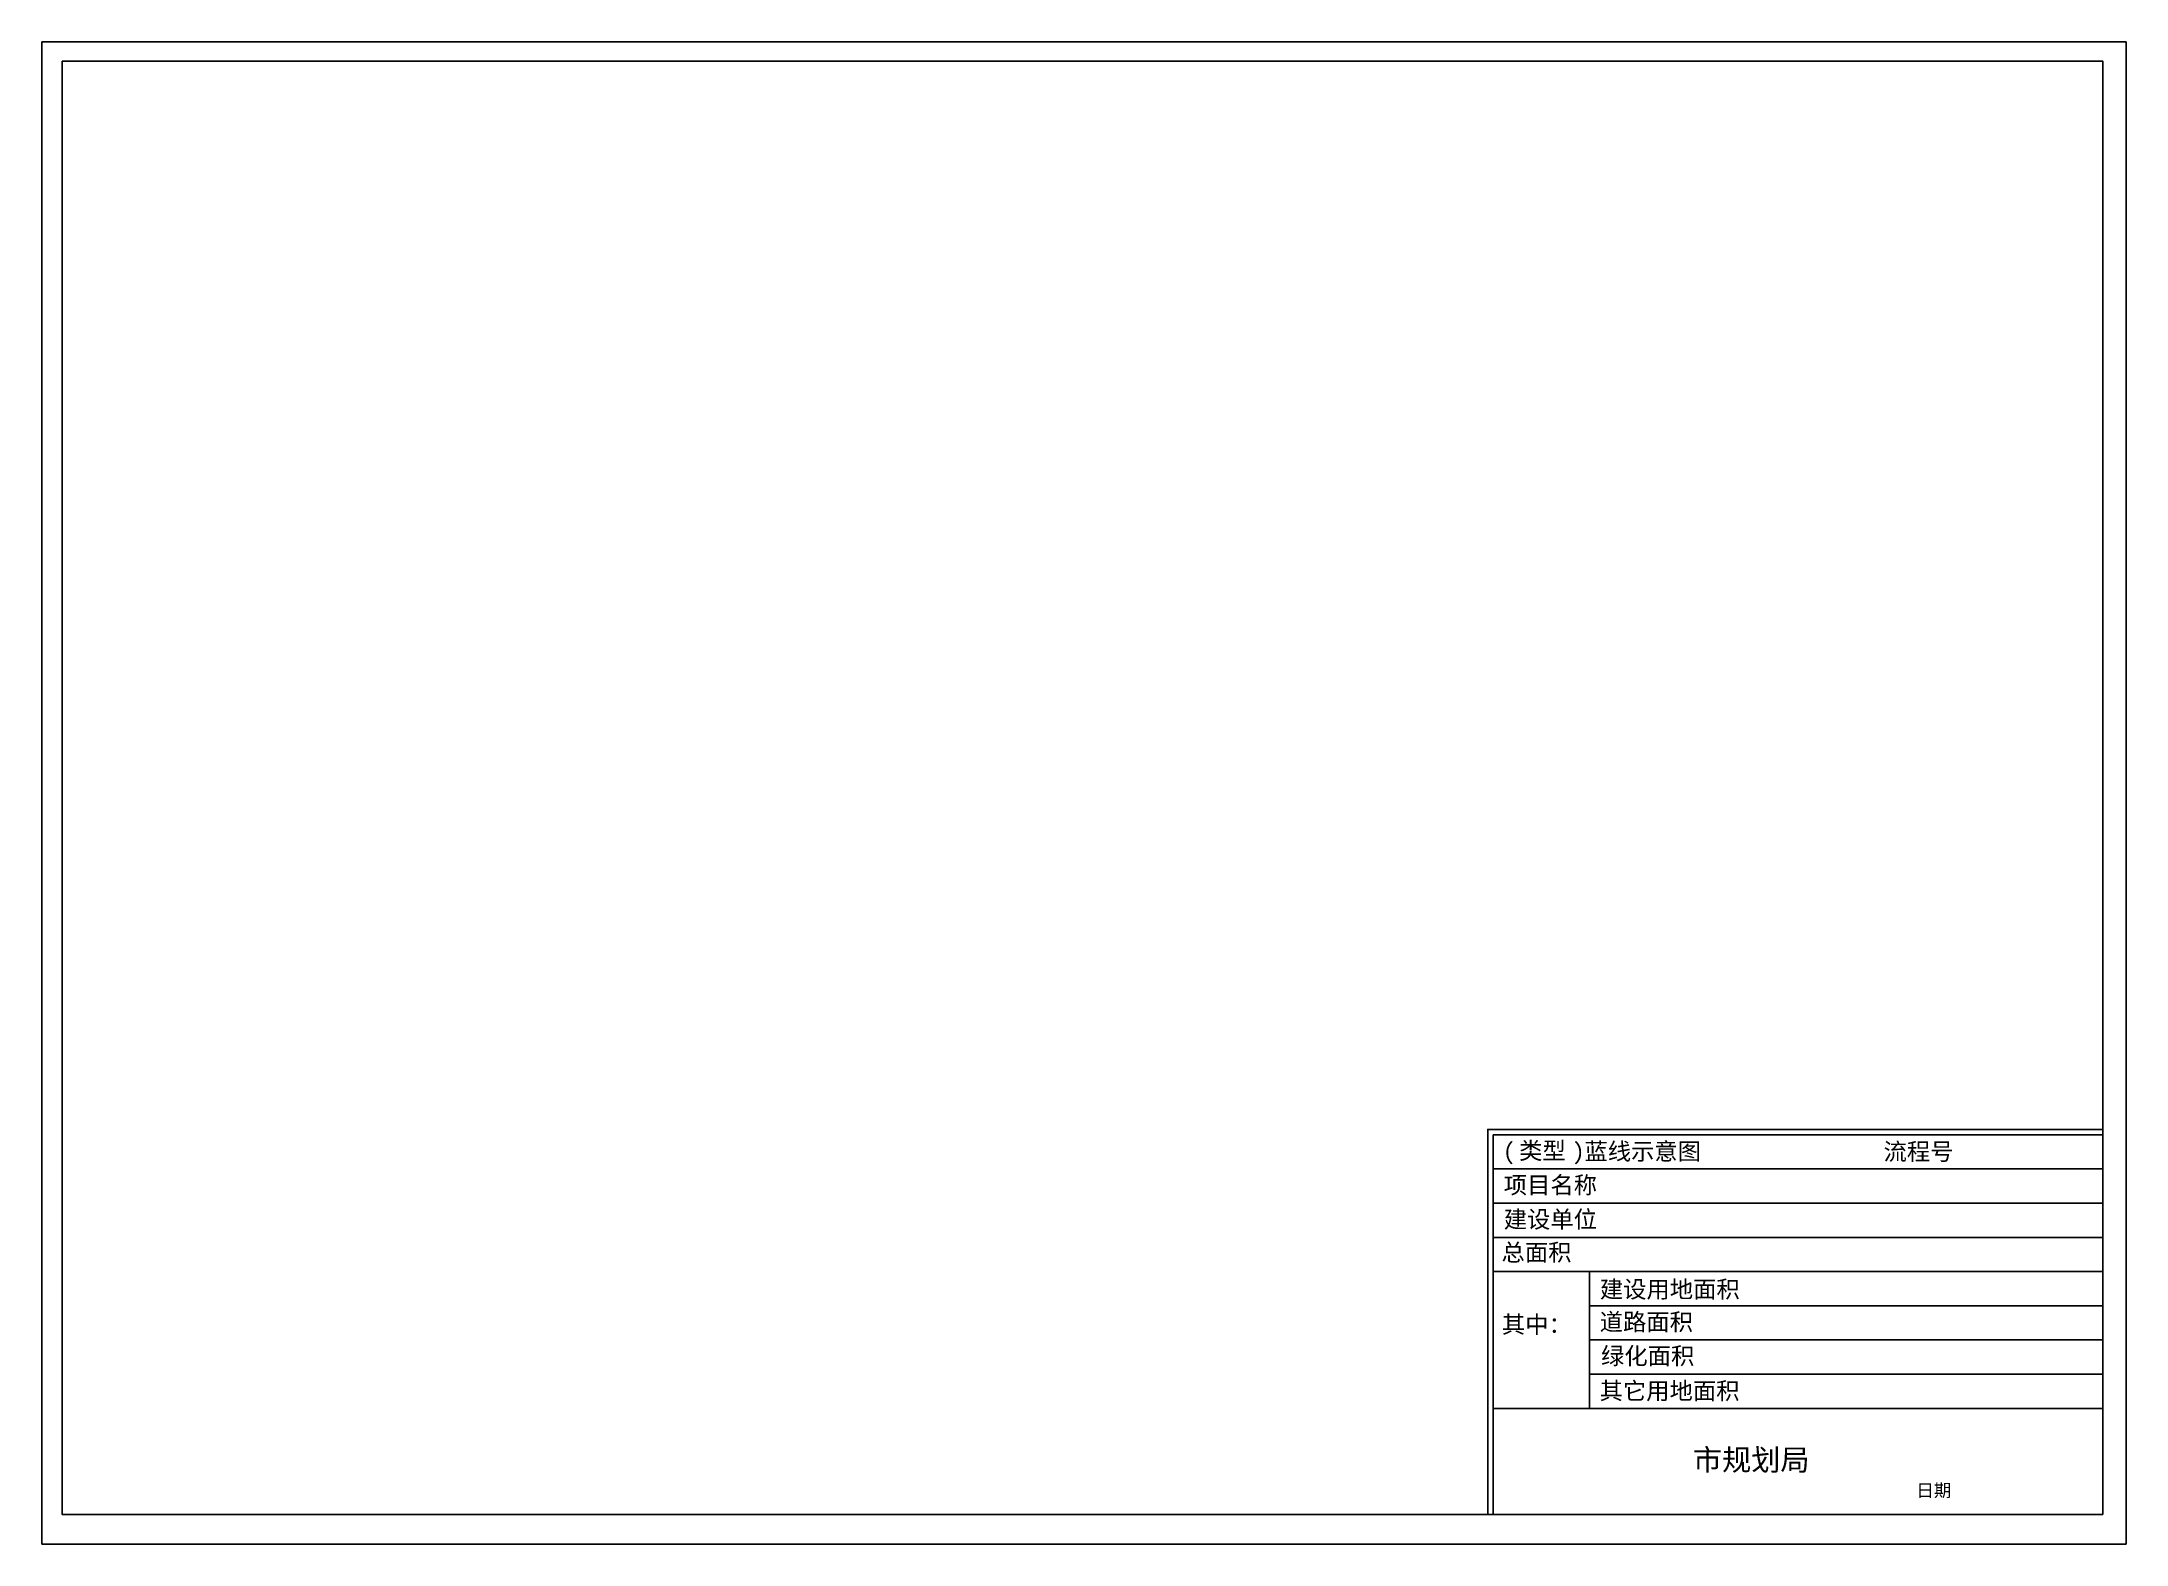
# Model space of a CAD drawing. Extents: x 0 to 390, y 0 to 281.
import ezdxf

# ---------------------------------------------------------------- set-up
doc = ezdxf.new("R2010")
doc.units = 0
doc.header["$MEASUREMENT"] = 0
doc.layers.get('0').update_dxf_attribs({"linetype": 'CONTINUOUS'})
doc.layers.add('07', color=7, linetype='CONTINUOUS')
doc.layers.add('08', color=7, linetype='CONTINUOUS')
doc.styles.add('图框标注', font='SIMFANG.TTF')

msp = doc.modelspace()

# ---------------------------------------------------------------- linework, layer by layer
at = {"color": 5}
for p, q in [((0, 281.2), (390.27, 281.2)), ((0, 0), (0, 281.2)), ((390.27, 281.2), (390.27, 0)), ((390.27, 0), (0, 0))]:
    msp.add_line(p, q, dxfattribs=at)
at = {"layer": '07', "color": 5}
for p, q in [((385.85, 277.56), (385.85, 5.56)), ((271.72, 76.64), (271.72, 5.56)), ((271.72, 76.64), (385.85, 76.64)), ((271.72, 70.24), (385.85, 70.24)), ((271.72, 63.84), (385.85, 63.84)), ((271.72, 57.44), (385.85, 57.44)), ((271.72, 51.04), (385.85, 51.04)), ((289.77, 51.04), (289.77, 25.44)), ((289.77, 44.64), (385.85, 44.64)), ((289.77, 38.24), (385.85, 38.24)), ((289.77, 31.84), (385.85, 31.84)), ((271.72, 25.44), (385.85, 25.44)), ((385.85, 5.56), (3.85, 5.56))]:
    msp.add_line(p, q, dxfattribs=at)
at = {"layer": '08', "color": 5}
msp.add_lwpolyline([(3.85, 277.56), (385.85, 277.56), (385.85, 77.64), (270.72, 77.64), (270.72, 5.56), (3.85, 5.56)], close=True, dxfattribs=at)

# ---------------------------------------------------------------- texts
at = {"color": 5, "style": '图框标注'}
for s, p in [('(     )蓝线示意图', (273.59, 71.94)), ('其中：', (273.37, 39.54))]:
    msp.add_text(s, height=3.2, dxfattribs=at).set_placement(p)
for tag, p, s, height in [('类型', (276.59, 72.07), '选址', 3.2), ('流程号', (344.81, 71.9), '流程号:X2005D0231', 3.2), ('项目名称', (273.72, 65.63), '项目名称:厦门市工人体育馆', 3.2), ('建设单位', (273.72, 59.22), '建设单位:厦门市总工会', 3.2), ('总面积', (273.3, 53.03), '总用地面积:92605.707平米', 3.2), ('建设用地面积', (291.71, 46.13), '建设用地 A1:86290.72 ', 3.2), ('道路面积', (291.68, 40.02), '道路用地 A2:6314.986 ', 3.2), ('绿化面积', (291.93, 33.65), '绿化用地 A3:', 3.2), ('其它用地面积', (291.66, 27.12), '其它用地面积', 3.2), ('市规划局', (309.14, 13.81), '厦门市规划局', 4), ('日期', (350.97, 8.89), '    年    月    日', 2.4)]:
    msp.add_attdef(tag, p, s, height=height, dxfattribs=at)

doc.saveas('drawing.dxf')
